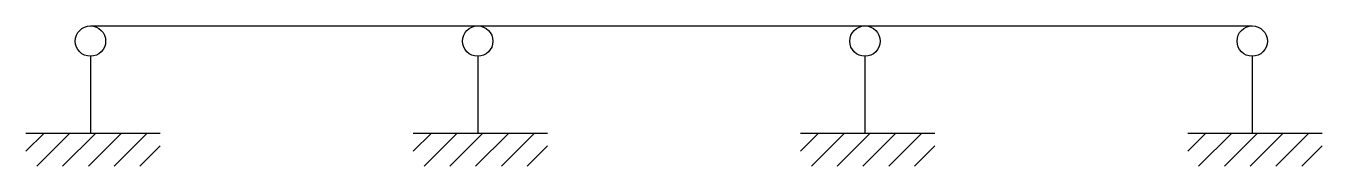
# Model space of a CAD drawing. Header units: millimetres. Extents: x 1278 to 10315, y -196 to 781.
import ezdxf

# ---------------------------------------------------------------- set-up
doc = ezdxf.new("R2010")
doc.units = ezdxf.units.MM

msp = doc.modelspace()

# ---------------------------------------------------------------- hatches: boundary and pattern name
h = msp.add_hatch()
h.set_pattern_fill('ANSI31', color=256, scale=40)
h.set_pattern_definition([(45, (0, 65.13), (-89.8026, 89.8026), [])])
h.paths.add_polyline_path([(2215.4, 33.8), (1278.4, 33.8), (1278.4, -196.5), (2215.4, -196.5)])
h = msp.add_hatch()
h.set_pattern_fill('ANSI31', color=256, scale=40)
h.set_pattern_definition([(45, (2700, 65.13), (-89.8026, 89.8026), [])])
h.paths.add_polyline_path([(4915.4, 33.8), (3978.4, 33.8), (3978.4, -196.5), (4915.4, -196.5)])
h = msp.add_hatch()
h.set_pattern_fill('ANSI31', color=256, scale=40)
h.set_pattern_definition([(45, (5400, 65.13), (-89.8026, 89.8026), [])])
h.paths.add_polyline_path([(7615.4, 33.8), (6678.4, 33.8), (6678.4, -196.5), (7615.4, -196.5)])
h = msp.add_hatch()
h.set_pattern_fill('ANSI31', color=256, scale=40)
h.set_pattern_definition([(45, (8100, 65.13), (-89.8026, 89.8026), [])])
h.paths.add_polyline_path([(10315.4, 33.8), (9378.4, 33.8), (9378.4, -196.5), (10315.4, -196.5)])

# ---------------------------------------------------------------- linework, layer by layer
for p, q in [((1728.4, 781), (9828.4, 781)), ((1728.4, 569.2), (1728.4, 569.2)), ((1728.4, 569.2), (1728.4, 33.8)), ((4428.4, 569.2), (4428.4, 569.2)), ((4428.4, 569.2), (4428.4, 33.8)), ((7128.4, 569.2), (7128.4, 569.2)), ((7128.4, 569.2), (7128.4, 33.8)), ((9828.4, 569.2), (9828.4, 569.2)), ((9828.4, 569.2), (9828.4, 33.8)), ((1278.4, 33.8), (2215.4, 33.8)), ((3978.4, 33.8), (4915.4, 33.8)), ((6678.4, 33.8), (7615.4, 33.8)), ((9378.4, 33.8), (10315.4, 33.8))]:
    msp.add_line(p, q)
for centre in [(1728.4, 675.1), (4428.4, 675.1), (7128.4, 675.1), (9828.4, 675.1)]:
    msp.add_circle(centre, 105.9)

doc.saveas('drawing.dxf')
